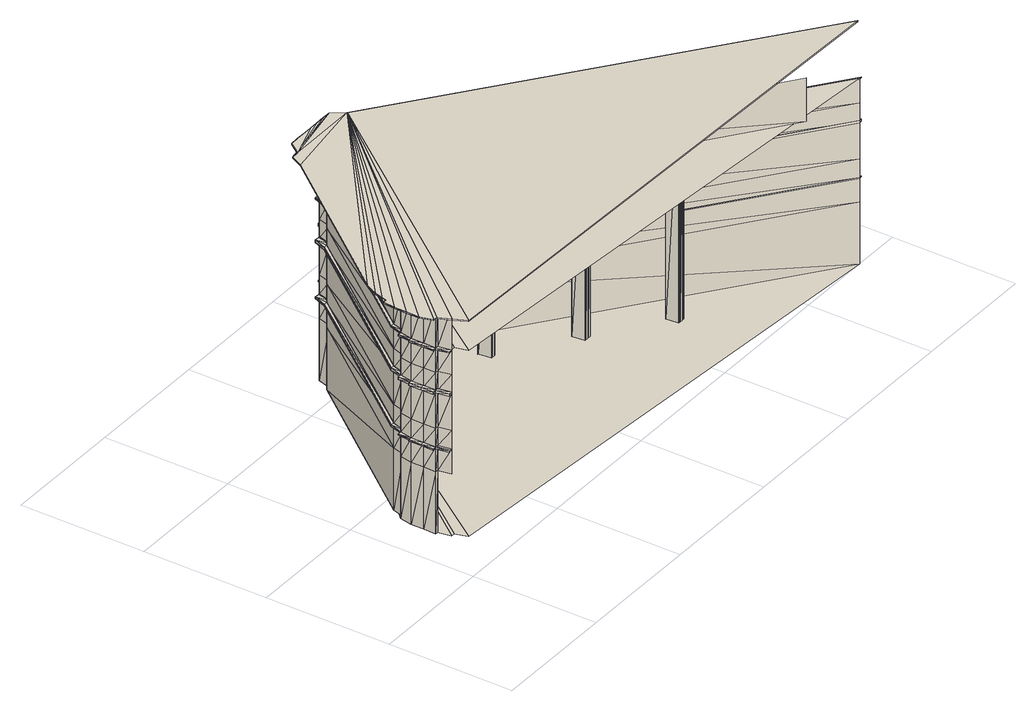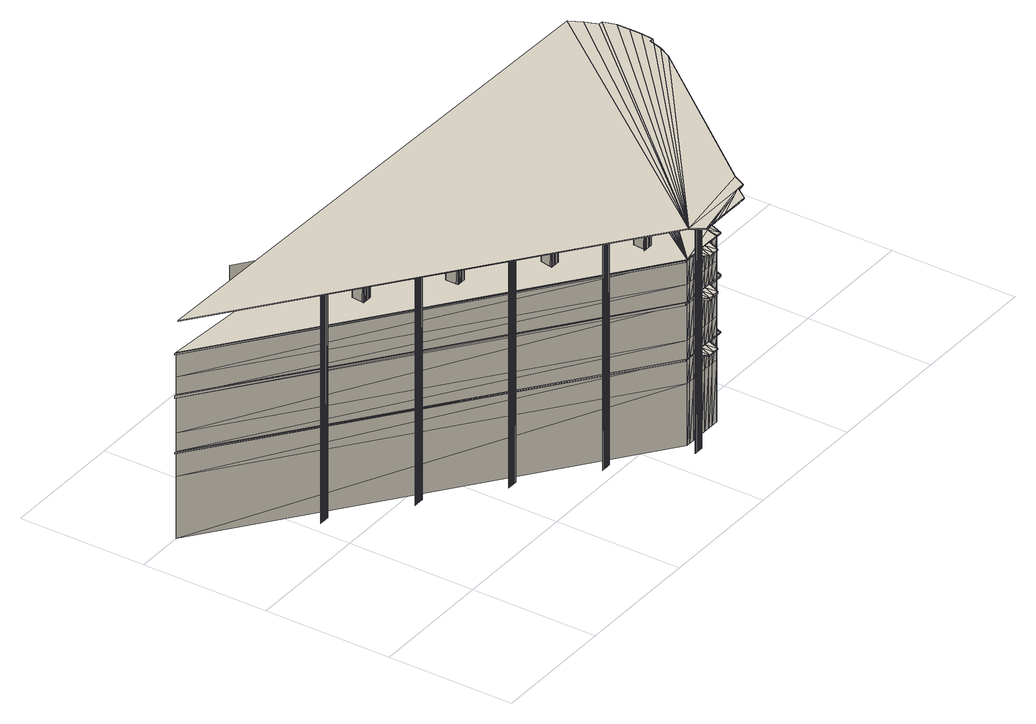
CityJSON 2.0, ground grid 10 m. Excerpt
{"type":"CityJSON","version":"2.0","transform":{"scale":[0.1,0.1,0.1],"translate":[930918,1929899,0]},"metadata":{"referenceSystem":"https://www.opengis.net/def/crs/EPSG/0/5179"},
"CityObjects":{
"building1":{"type":"Building","geometry":[{"type":"MultiSurface","lod":"3","boundaries":[[[0,1,2]],[[3,2,1]],[[4,5,0]],[[1,0,5]],[[6,7,4]],[[5,4,7]],[[8,9,6]],[[7,6,9]],[[10,11,8]],[[9,8,11]],[[12,13,14]],[[15,14,13]],[[16,17,18]],[[19,18,17]],[[20,21,22]],[[23,22,21]],[[24,25,15]],[[26,27,19]],[[28,29,23]],[[14,15,25]],[[18,19,27]],[[22,23,29]],[[30,31,12]],[[13,12,31]],[[32,33,16]],[[17,16,33]],[[34,35,20]],[[21,20,35]],[[13,36,15]],[[17,37,19]],[[21,38,23]],[[14,39,12]],[[18,40,16]],[[22,41,20]],[[15,42,24]],[[27,43,18]],[[19,44,26]],[[29,45,22]],[[23,46,28]],[[12,47,30]],[[31,48,13]],[[16,49,32]],[[33,50,17]],[[20,51,34]],[[35,52,21]],[[47,12,39]],[[42,15,36]],[[49,16,40]],[[44,19,37]],[[51,20,41]],[[46,23,38]],[[53,24,42]],[[40,18,43]],[[54,26,44]],[[41,22,45]],[[55,28,46]],[[56,30,47]],[[36,13,48]],[[57,32,49]],[[37,17,50]],[[58,34,51]],[[38,21,52]],[[59,60,61]],[[62,61,60]],[[36,47,42]],[[39,42,47]],[[47,59,39]],[[61,39,59]],[[63,47,64]],[[39,64,47]],[[37,49,44]],[[40,44,49]],[[65,63,66]],[[64,66,63]],[[67,65,68]],[[66,68,65]],[[38,51,46]],[[41,46,51]],[[51,67,41]],[[68,41,67]],[[69,51,70]],[[41,70,51]],[[39,61,71]],[[72,71,61]],[[64,39,73]],[[71,73,39]],[[44,40,54]],[[43,54,40]],[[66,64,74]],[[73,74,64]],[[68,66,75]],[[74,75,66]],[[46,41,55]],[[45,55,41]],[[41,68,45]],[[75,45,68]],[[70,41,76]],[[45,76,41]],[[77,78,59]],[[60,59,78]],[[48,56,36]],[[47,36,56]],[[56,77,47]],[[59,47,77]],[[79,56,63]],[[47,63,56]],[[50,57,37]],[[49,37,57]],[[80,79,65]],[[63,65,79]],[[81,80,67]],[[65,67,80]],[[52,58,38]],[[51,38,58]],[[58,81,51]],[[67,51,81]],[[82,58,69]],[[51,69,58]],[[83,84,30]],[[31,30,84]],[[85,86,32]],[[33,32,86]],[[87,88,34]],[[35,34,88]],[[30,56,83]],[[84,89,31]],[[32,57,85]],[[86,90,33]],[[34,58,87]],[[88,91,35]],[[92,93,10]],[[11,10,93]],[[84,83,94]],[[86,85,95]],[[88,87,96]],[[97,94,83]],[[98,95,85]],[[99,96,87]],[[100,83,56]],[[48,31,89]],[[101,85,57]],[[50,33,90]],[[102,87,58]],[[52,35,91]],[[94,89,84]],[[95,90,86]],[[96,91,88]],[[83,100,97]],[[85,101,98]],[[87,102,99]],[[103,104,77]],[[78,77,104]],[[89,100,48]],[[56,48,100]],[[100,103,56]],[[77,56,103]],[[105,100,79]],[[56,79,100]],[[90,101,50]],[[57,50,101]],[[106,105,80]],[[79,80,105]],[[107,106,81]],[[80,81,106]],[[91,102,52]],[[58,52,102]],[[102,107,58]],[[81,58,107]],[[108,102,82]],[[58,82,102]],[[109,110,97]],[[94,97,110]],[[111,112,98]],[[95,98,112]],[[113,114,99]],[[96,99,114]],[[97,100,109]],[[98,101,111]],[[99,102,113]],[[110,115,94]],[[112,116,95]],[[114,117,96]],[[118,109,100]],[[119,111,101]],[[120,113,102]],[[89,94,115]],[[90,95,116]],[[91,96,117]],[[121,122,103]],[[104,103,122]],[[115,118,89]],[[100,89,118]],[[118,121,100]],[[103,100,121]],[[123,118,105]],[[100,105,118]],[[116,119,90]],[[101,90,119]],[[124,123,106]],[[105,106,123]],[[125,124,107]],[[106,107,124]],[[117,120,91]],[[102,91,120]],[[120,125,102]],[[107,102,125]],[[126,120,108]],[[102,108,120]],[[118,115,109]],[[119,116,111]],[[120,117,113]],[[110,109,115]],[[112,111,116]],[[114,113,117]],[[115,127,110]],[[116,128,112]],[[117,129,114]],[[130,131,121]],[[122,121,131]],[[127,132,115]],[[118,115,132]],[[132,130,118]],[[121,118,130]],[[133,132,123]],[[118,123,132]],[[128,134,116]],[[119,116,134]],[[135,133,124]],[[123,124,133]],[[136,135,125]],[[124,125,135]],[[129,137,117]],[[120,117,137]],[[137,136,120]],[[125,120,136]],[[138,137,126]],[[120,126,137]],[[139,140,118]],[[115,118,140]],[[141,142,119]],[[116,119,142]],[[143,144,120]],[[117,120,144]],[[118,132,139]],[[119,134,141]],[[120,137,143]],[[140,145,115]],[[142,146,116]],[[144,147,117]],[[148,139,132]],[[127,115,145]],[[149,141,134]],[[128,116,146]],[[150,143,137]],[[129,117,147]],[[151,152,130]],[[145,148,127]],[[148,151,132]],[[153,148,133]],[[146,149,128]],[[154,153,135]],[[155,154,136]],[[147,150,129]],[[150,155,137]],[[156,150,138]],[[131,130,152]],[[132,127,148]],[[130,132,151]],[[132,133,148]],[[134,128,149]],[[133,135,153]],[[135,136,154]],[[137,129,150]],[[136,137,155]],[[137,138,150]],[[3,157,158]],[[1,157,3]],[[158,157,159]],[[159,157,160]],[[5,157,1]],[[160,157,161]],[[7,157,5]],[[9,157,7]],[[11,157,9]],[[78,162,60]],[[62,162,163]],[[60,162,62]],[[163,162,164]],[[164,162,165]],[[104,162,78]],[[93,157,11]],[[122,162,104]],[[131,162,122]],[[152,162,131]],[[166,167,156]],[[150,156,167]],[[168,169,92]],[[93,92,169]],[[170,171,139]],[[140,139,171]],[[172,173,141]],[[142,141,173]],[[174,175,143]],[[144,143,175]],[[139,148,170]],[[141,149,172]],[[143,150,174]],[[171,176,140]],[[173,177,142]],[[175,178,144]],[[179,170,148]],[[145,140,176]],[[180,172,149]],[[146,142,177]],[[181,174,150]],[[147,144,178]],[[182,183,151]],[[152,151,183]],[[176,179,145]],[[148,145,179]],[[179,182,148]],[[151,148,182]],[[184,179,153]],[[148,153,179]],[[177,180,146]],[[149,146,180]],[[185,184,154]],[[153,154,184]],[[186,185,155]],[[154,155,185]],[[178,181,147]],[[150,147,181]],[[181,186,150]],[[155,150,186]],[[169,157,93]],[[2,187,188]],[[187,189,188]],[[0,2,188]],[[183,162,152]],[[189,190,188]],[[4,0,188]],[[51,41,191]],[[190,192,188]],[[41,45,191]],[[58,51,191]],[[45,193,191]],[[193,194,191]],[[6,4,188]],[[102,58,191]],[[8,6,188]],[[120,102,191]],[[10,8,188]],[[137,120,191]],[[150,137,191]],[[92,10,188]],[[195,196,166]],[[167,166,196]],[[197,198,195]],[[196,195,198]],[[199,200,197]],[[198,197,200]],[[201,202,199]],[[200,199,202]],[[203,204,201]],[[202,201,204]],[[181,150,191]],[[168,92,188]],[[205,206,168]],[[169,168,206]],[[207,208,203]],[[204,203,208]],[[209,210,205]],[[206,205,210]],[[211,212,207]],[[208,207,212]],[[213,214,171]],[[215,216,173]],[[217,218,175]],[[219,213,170]],[[171,170,213]],[[220,215,172]],[[173,172,215]],[[221,217,174]],[[175,174,217]],[[176,171,214]],[[177,173,216]],[[178,175,218]],[[170,179,219]],[[172,180,220]],[[174,181,221]],[[222,223,182]],[[214,224,176]],[[224,222,179]],[[225,224,184]],[[216,226,177]],[[227,225,185]],[[228,227,186]],[[218,229,178]],[[229,228,181]],[[183,182,223]],[[179,176,224]],[[182,179,222]],[[179,184,224]],[[180,177,226]],[[184,185,225]],[[185,186,227]],[[181,178,229]],[[186,181,228]],[[224,219,179]],[[226,220,180]],[[229,221,181]],[[157,230,161]],[[162,231,165]],[[232,233,211]],[[212,211,233]],[[234,235,224]],[[236,237,226]],[[238,239,229]],[[219,224,235]],[[220,226,237]],[[221,229,239]],[[240,241,222]],[[223,222,241]],[[242,234,214]],[[224,214,234]],[[234,240,224]],[[222,224,240]],[[243,234,225]],[[224,225,234]],[[244,236,216]],[[226,216,236]],[[245,243,227]],[[225,227,243]],[[246,245,228]],[[227,228,245]],[[247,238,218]],[[229,218,238]],[[238,246,229]],[[228,229,246]],[[235,248,219]],[[213,219,248]],[[237,249,220]],[[215,220,249]],[[239,250,221]],[[217,221,250]],[[251,252,209]],[[210,209,252]],[[214,213,242]],[[216,215,244]],[[218,217,247]],[[248,242,213]],[[249,244,215]],[[250,247,217]],[[206,157,169]],[[253,254,232]],[[233,232,254]],[[255,256,235]],[[248,235,256]],[[257,258,237]],[[249,237,258]],[[259,260,239]],[[250,239,260]],[[235,234,255]],[[237,236,257]],[[239,238,259]],[[256,261,248]],[[258,262,249]],[[260,263,250]],[[264,255,234]],[[265,257,236]],[[266,259,238]],[[242,248,261]],[[244,249,262]],[[247,250,263]],[[267,268,240]],[[241,240,268]],[[261,264,242]],[[234,242,264]],[[264,267,234]],[[240,234,267]],[[269,264,243]],[[234,243,264]],[[262,265,244]],[[236,244,265]],[[270,269,245]],[[243,245,269]],[[271,270,246]],[[245,246,270]],[[263,266,247]],[[238,247,266]],[[266,271,238]],[[246,238,271]],[[223,162,183]],[[210,272,206]],[[252,273,210]],[[274,275,253]],[[254,253,275]],[[241,276,223]],[[277,278,255]],[[256,255,278]],[[279,280,257]],[[258,257,280]],[[281,282,259]],[[260,259,282]],[[283,284,251]],[[252,251,284]],[[278,285,256]],[[280,286,258]],[[282,287,260]],[[255,264,277]],[[257,265,279]],[[259,266,281]],[[261,256,285]],[[262,258,286]],[[263,260,287]],[[288,277,264]],[[289,279,265]],[[290,281,266]],[[291,292,267]],[[268,267,292]],[[285,288,261]],[[264,261,288]],[[288,291,264]],[[267,264,291]],[[293,288,269]],[[264,269,288]],[[286,289,262]],[[265,262,289]],[[294,293,270]],[[269,270,293]],[[295,294,271]],[[270,271,294]],[[287,290,263]],[[266,263,290]],[[290,295,266]],[[271,266,295]],[[268,276,241]],[[284,273,252]],[[273,296,210]],[[251,209,297]],[[285,278,298]],[[286,280,299]],[[287,282,300]],[[301,302,291]],[[292,291,302]],[[298,303,285]],[[288,285,303]],[[303,301,288]],[[291,288,301]],[[304,303,293]],[[288,293,303]],[[299,305,286]],[[289,286,305]],[[306,304,294]],[[293,294,304]],[[307,306,295]],[[294,295,306]],[[300,308,287]],[[290,287,308]],[[308,307,290]],[[295,290,307]],[[309,298,278]],[[310,299,280]],[[311,300,282]],[[303,312,288]],[[305,313,289]],[[308,314,290]],[[312,309,277]],[[278,277,309]],[[313,310,279]],[[280,279,310]],[[314,311,281]],[[282,281,311]],[[277,288,312]],[[279,289,313]],[[281,290,314]],[[302,315,292]],[[284,283,316]],[[317,316,283]],[[292,276,268]],[[229,181,191]],[[276,162,223]],[[296,318,210]],[[238,229,319]],[[315,320,292]],[[308,290,321]],[[316,273,284]],[[283,251,297]],[[322,315,301]],[[302,301,315]],[[323,324,298]],[[303,298,324]],[[324,322,303]],[[301,303,322]],[[325,324,304]],[[303,304,324]],[[326,327,299]],[[305,299,327]],[[328,325,306]],[[304,306,325]],[[329,328,307]],[[306,307,328]],[[330,321,300]],[[308,300,321]],[[321,329,308]],[[307,308,329]],[[298,309,323]],[[299,310,326]],[[300,311,330]],[[205,168,188]],[[320,331,292]],[[324,332,303]],[[327,333,305]],[[321,334,308]],[[266,238,319]],[[272,157,206]],[[321,290,335]],[[336,323,309]],[[337,326,310]],[[338,330,311]],[[318,272,210]],[[312,303,332]],[[313,305,333]],[[314,308,334]],[[209,205,339]],[[332,336,312]],[[309,312,336]],[[333,337,313]],[[310,313,337]],[[334,338,314]],[[311,314,338]],[[317,283,297]],[[331,276,292]],[[290,266,319]],[[340,320,322]],[[341,342,323]],[[342,340,324]],[[343,342,325]],[[344,345,326]],[[346,343,328]],[[347,346,329]],[[348,335,330]],[[335,347,321]],[[315,322,320]],[[324,323,342]],[[322,324,340]],[[324,325,342]],[[327,326,345]],[[325,328,343]],[[328,329,346]],[[321,330,335]],[[329,321,347]],[[297,209,349]],[[297,273,317]],[[316,317,273]],[[323,336,341]],[[326,337,344]],[[330,338,348]],[[342,350,324]],[[345,351,327]],[[335,352,321]],[[335,290,353]],[[354,341,336]],[[355,344,337]],[[356,348,338]],[[332,324,350]],[[333,327,351]],[[334,321,352]],[[350,354,332]],[[336,332,354]],[[351,355,333]],[[337,333,355]],[[352,356,334]],[[338,334,356]],[[319,229,191]],[[357,331,340]],[[320,340,331]],[[358,359,341]],[[342,341,359]],[[359,357,342]],[[340,342,357]],[[360,359,343]],[[342,343,359]],[[361,362,344]],[[345,344,362]],[[363,360,346]],[[343,346,360]],[[364,363,347]],[[346,347,363]],[[365,353,348]],[[335,348,353]],[[353,364,335]],[[347,335,364]],[[359,366,342]],[[362,367,345]],[[353,368,335]],[[353,290,319]],[[369,370,371]],[[372,371,370]],[[369,370,373]],[[374,373,370]],[[373,374,369]],[[370,369,374]],[[341,354,358]],[[344,355,361]],[[348,356,365]],[[371,372,375]],[[376,375,372]],[[350,342,366]],[[351,345,367]],[[352,335,368]],[[349,209,377]],[[369,378,373]],[[375,378,371]],[[371,378,369]],[[374,370,379]],[[369,373,380]],[[380,379,369]],[[370,369,379]],[[372,370,381]],[[370,374,381]],[[381,374,379]],[[373,378,380]],[[382,358,354]],[[383,361,355]],[[384,365,356]],[[376,372,381]],[[366,382,350]],[[354,350,382]],[[367,383,351]],[[355,351,383]],[[368,384,352]],[[356,352,384]],[[375,376,385]],[[386,385,376]],[[385,378,375]],[[378,381,380]],[[379,380,381]],[[386,376,381]],[[349,296,297]],[[273,297,296]],[[387,378,385]],[[388,386,381]],[[389,390,378]],[[381,378,390]],[[390,391,381]],[[392,276,357]],[[331,357,276]],[[393,394,358]],[[359,358,394]],[[394,392,359]],[[357,359,392]],[[395,394,360]],[[359,360,394]],[[396,397,361]],[[362,361,397]],[[398,395,363]],[[360,363,395]],[[399,398,364]],[[363,364,398]],[[400,319,365]],[[353,365,319]],[[319,399,353]],[[364,353,399]],[[394,401,359]],[[358,382,393]],[[397,402,362]],[[361,383,396]],[[319,403,353]],[[365,384,400]],[[391,388,381]],[[385,386,387]],[[388,387,386]],[[389,378,404]],[[388,405,381]],[[366,359,401]],[[406,393,382]],[[367,362,402]],[[407,396,383]],[[368,353,403]],[[408,400,384]],[[404,391,389]],[[390,389,391]],[[401,406,366]],[[382,366,406]],[[402,407,367]],[[383,367,407]],[[403,408,368]],[[384,368,408]],[[404,378,387]],[[409,378,387]],[[387,388,404]],[[391,404,388]],[[377,209,339]],[[387,388,409]],[[405,409,388]],[[409,405,387]],[[388,387,405]],[[410,162,392]],[[276,392,162]],[[411,412,393]],[[394,393,412]],[[412,410,394]],[[392,394,410]],[[413,412,395]],[[394,395,412]],[[414,415,396]],[[397,396,415]],[[416,413,398]],[[395,398,413]],[[417,416,399]],[[398,399,416]],[[418,191,400]],[[319,400,191]],[[191,417,319]],[[399,319,417]],[[339,205,188]],[[393,406,411]],[[396,407,414]],[[400,408,418]],[[412,419,394]],[[415,420,397]],[[191,421,319]],[[422,411,406]],[[423,414,407]],[[424,418,408]],[[401,394,419]],[[402,397,420]],[[403,319,421]],[[419,422,401]],[[420,423,402]],[[421,424,403]],[[406,401,422]],[[407,402,423]],[[408,403,424]],[[425,426,427]],[[428,427,426]],[[426,425,429]],[[296,349,318]],[[430,429,425]],[[377,318,349]],[[427,428,430]],[[429,430,428]],[[429,431,426]],[[431,432,426]],[[426,433,428]],[[430,429,434]],[[430,425,435]],[[436,434,429]],[[435,431,430]],[[429,430,431]],[[432,437,426]],[[428,433,429]],[[435,425,438]],[[437,433,426]],[[434,436,438]],[[432,438,436]],[[429,433,436]],[[425,427,439]],[[438,432,435]],[[431,435,432]],[[438,425,440]],[[427,430,439]],[[436,433,432]],[[430,434,439]],[[440,425,439]],[[432,438,437]],[[438,432,440]],[[434,438,439]],[[440,437,438]],[[437,440,432]],[[432,433,437]],[[439,438,440]],[[440,437,439]],[[437,440,433]],[[433,439,437]],[[439,433,440]],[[339,272,377]],[[318,377,272]],[[188,157,339]],[[272,339,157]],[[441,442,443]],[[444,443,442]],[[445,446,441]],[[442,441,446]],[[443,447,441]],[[445,446,448]],[[449,448,446]],[[448,449,445]],[[446,445,449]],[[450,451,444]],[[443,444,451]],[[441,447,445]],[[445,447,448]],[[451,447,443]],[[444,442,452]],[[442,446,452]],[[453,454,445]],[[446,445,454]],[[446,449,452]],[[450,444,452]],[[451,450,455]],[[456,455,450]],[[445,447,453]],[[455,447,451]],[[452,446,454]],[[456,450,452]],[[454,453,452]],[[447,452,453]],[[457,447,455]],[[458,459,447]],[[452,447,459]],[[460,456,452]],[[459,461,452]],[[455,456,457]],[[460,457,456]],[[461,460,452]],[[458,447,462]],[[462,461,458]],[[459,458,461]],[[462,447,457]],[[457,460,462]],[[461,462,460]],[[463,464,465]],[[466,465,464]],[[465,466,463]],[[464,463,466]],[[466,464,467]],[[463,465,468]],[[463,469,465]],[[468,467,463]],[[464,463,467]],[[463,464,468]],[[467,468,464]],[[470,466,467]],[[468,469,463]],[[465,469,468]],[[464,466,470]],[[468,467,471]],[[472,471,467]],[[467,464,470]],[[471,469,468]],[[469,470,468]],[[467,468,470]],[[472,467,470]],[[473,469,471]],[[471,472,473]],[[474,473,472]],[[474,472,470]],[[473,474,469]],[[470,469,474]],[[474,475,470]],[[476,469,473]],[[476,475,473]],[[474,473,475]],[[473,474,476]],[[475,476,474]],[[475,477,470]],[[478,469,476]],[[476,475,478]],[[477,478,475]],[[478,477,476]],[[475,476,477]],[[191,194,479]],[[480,481,274]],[[275,274,481]],[[188,192,482]],[[483,484,485]],[[486,485,484]],[[487,488,483]],[[484,483,488]],[[484,489,486]],[[488,489,484]],[[485,486,490]],[[491,490,486]],[[483,485,492]],[[486,489,491]],[[487,483,492]],[[493,494,487]],[[488,487,494]],[[494,489,488]],[[490,491,495]],[[485,490,492]],[[496,495,491]],[[493,487,492]],[[489,497,491]],[[492,489,493]],[[494,493,489]],[[495,496,498]],[[499,498,496]],[[500,490,495]],[[491,501,496]],[[497,502,491]],[[492,490,503]],[[501,499,496]],[[498,500,495]],[[502,501,491]],[[489,492,497]],[[503,497,492]],[[503,490,504]],[[504,490,500]],[[498,499,500]],[[501,500,499]],[[504,502,503]],[[497,503,502]],[[500,501,504]],[[502,504,501]],[[505,506,507]],[[508,507,506]],[[506,505,509]],[[510,509,505]],[[505,507,510]],[[509,511,506]],[[508,506,509]],[[509,510,508]],[[507,508,510]],[[512,505,510]],[[510,509,512]],[[509,510,511]],[[511,512,509]],[[512,511,510]],[[511,512,513]],[[514,513,512]],[[515,514,512]],[[516,515,511]],[[512,511,515]],[[516,511,513]],[[517,516,513]],[[518,517,514]],[[518,514,515]],[[513,514,517]],[[517,519,513]],[[515,516,518]],[[517,518,516]],[[520,514,518]],[[519,521,513]],[[517,518,519]],[[520,519,518]],[[519,520,517]],[[518,517,520]],[[522,514,520]],[[519,520,521]],[[520,519,522]],[[522,521,520]],[[521,522,519]],[[523,231,410]],[[162,410,231]],[[524,525,411]],[[412,411,525]],[[525,523,412]],[[410,412,523]],[[526,525,413]],[[412,413,525]],[[527,528,414]],[[415,414,528]],[[529,526,416]],[[413,416,526]],[[530,529,417]],[[416,417,529]],[[531,479,418]],[[191,418,479]],[[479,530,191]],[[417,191,530]],[[525,532,412]],[[528,533,415]],[[479,534,191]],[[411,422,524]],[[414,423,527]],[[418,424,531]],[[535,536,537]],[[538,537,536]],[[539,540,535]],[[536,535,540]],[[419,412,532]],[[541,524,422]],[[420,415,533]],[[542,527,423]],[[421,191,534]],[[543,531,424]],[[537,538,544]],[[545,544,538]],[[422,419,541]],[[423,420,542]],[[424,421,543]],[[532,541,419]],[[533,542,420]],[[534,543,421]],[[536,546,538]],[[540,546,536]],[[547,548,539]],[[540,539,548]],[[538,546,545]],[[544,545,549]],[[550,549,545]],[[535,537,551]],[[548,546,540]],[[539,535,551]],[[552,553,547]],[[548,547,553]],[[537,544,551]],[[545,546,550]],[[553,546,548]],[[547,539,551]],[[549,550,554]],[[555,554,550]],[[544,549,551]],[[552,547,551]],[[551,546,552]],[[553,552,546]],[[550,546,555]],[[549,554,551]],[[554,555,556]],[[557,556,555]],[[555,546,557]],[[554,556,551]],[[546,551,558]],[[559,558,551]],[[556,560,551]],[[546,558,561]],[[559,551,562]],[[558,559,561]],[[556,557,560]],[[563,560,557]],[[557,546,563]],[[562,561,559]],[[563,546,561]],[[551,560,562]],[[560,563,562]],[[561,562,563]],[[564,565,566]],[[567,566,565]],[[566,567,568]],[[569,568,567]],[[568,569,564]],[[565,564,569]],[[568,570,566]],[[566,570,564]],[[568,569,571]],[[572,571,569]],[[564,570,568]],[[567,565,573]],[[569,568,574]],[[569,567,573]],[[571,570,568]],[[575,574,568]],[[565,569,573]],[[572,569,573]],[[568,570,575]],[[571,572,570]],[[569,574,573]],[[482,230,188]],[[157,188,230]],[[573,570,572]],[[570,573,575]],[[574,575,573]],[[570,573,576]],[[577,576,573]],[[578,579,570]],[[573,570,579]],[[579,580,573]],[[573,580,577]],[[581,570,576]],[[576,577,578]],[[579,578,577]],[[580,579,577]],[[578,581,576]],[[578,570,581]],[[578,579,581]],[[580,581,579]],[[581,580,578]],[[579,578,580]],[[582,583,584]],[[585,584,583]],[[584,585,582]],[[583,582,585]],[[583,586,585]],[[582,584,587]],[[587,586,582]],[[583,582,586]],[[582,583,587]],[[586,587,583]],[[587,586,588]],[[589,588,586]],[[590,591,587]],[[586,587,591]],[[586,591,589]],[[587,588,590]],[[591,592,589]],[[588,589,593]],[[592,593,589]],[[592,594,589]],[[590,588,593]],[[593,592,590]],[[591,590,592]],[[594,595,589]],[[593,588,596]],[[589,595,592]],[[597,588,593]],[[593,592,596]],[[594,596,592]],[[596,594,593]],[[592,593,594]],[[595,594,592]],[[596,597,593]],[[596,588,597]],[[596,594,597]],[[595,597,594]],[[597,595,596]],[[594,596,595]]]}]}
},
"vertices":[
[9,60,186],[9,60,185],[9,50,186],[9,50,185],[9,70,186],[9,70,185],[10,80,186],[10,80,185],[13,80,186],[13,80,185],[16,90,186],[16,90,185],[26,50,70],[26,50,69],[28,50,70],[28,50,69],[26,50,116],[26,50,114],[28,50,116],[28,50,114],[26,50,150],[26,50,149],[28,50,150],[28,50,149],[30,40,69],[30,40,70],[30,40,114],[30,40,116],[30,40,149],[30,40,150],[26,60,70],[26,60,69],[26,60,116],[26,60,114],[26,60,150],[26,60,149],[29,50,69],[29,50,114],[29,50,149],[31,50,70],[31,50,116],[31,50,150],[31,50,69],[33,40,116],[31,50,114],[33,40,150],[31,50,149],[29,50,70],[29,60,69],[29,50,116],[29,60,114],[29,50,150],[29,60,149],[33,40,69],[33,40,114],[33,40,149],[29,60,70],[29,60,116],[29,60,150],[29,50,50],[29,50,0],[31,50,50],[31,50,0],[29,50,85],[31,50,85],[29,50,115],[31,50,115],[29,50,130],[31,50,130],[29,50,185],[31,50,185],[33,40,70],[33,40,50],[33,40,85],[33,40,115],[33,40,130],[33,40,185],[29,60,50],[29,60,0],[29,60,85],[29,60,115],[29,60,130],[29,60,185],[26,70,70],[26,70,69],[26,70,116],[26,70,114],[26,70,150],[26,70,149],[29,70,69],[29,70,114],[29,70,149],[21,100,186],[21,100,185],[27,70,69],[27,70,114],[27,70,149],[27,70,70],[27,70,116],[27,70,150],[29,70,70],[29,70,116],[29,70,150],[29,70,50],[29,70,0],[29,70,85],[29,70,115],[29,70,130],[29,70,185],[28,80,70],[28,80,69],[28,80,116],[28,80,114],[28,80,150],[28,80,149],[31,80,69],[31,80,114],[31,80,149],[31,80,70],[31,80,116],[31,80,150],[31,80,50],[31,80,0],[31,80,85],[31,80,115],[31,80,130],[31,80,185],[34,80,69],[34,80,114],[34,80,149],[34,80,50],[34,80,0],[34,80,70],[34,80,85],[34,80,116],[34,80,115],[34,80,130],[34,80,150],[34,80,185],[34,90,70],[34,90,69],[34,90,116],[34,90,114],[34,90,150],[34,90,149],[37,90,69],[37,90,114],[37,90,149],[37,90,70],[37,90,116],[37,90,150],[37,90,50],[37,90,0],[37,90,85],[37,90,115],[37,90,130],[37,90,185],[187,230,185],[12,40,185],[15,40,185],[19,30,185],[24,20,185],[174,220,0],[33,40,0],[36,40,0],[39,30,0],[103,170,185],[103,170,150],[117,220,186],[117,220,185],[130,210,70],[130,210,69],[130,210,116],[130,210,114],[130,210,150],[130,210,149],[133,210,69],[133,210,114],[133,210,149],[133,210,70],[133,210,116],[133,210,150],[133,210,50],[133,210,0],[133,210,85],[133,210,115],[133,210,130],[12,40,186],[187,230,186],[15,40,186],[19,30,186],[174,220,150],[24,20,186],[36,40,150],[39,30,150],[107,180,185],[107,180,150],[112,180,185],[112,180,150],[118,180,185],[118,180,150],[123,190,185],[123,190,150],[129,190,185],[129,190,150],[122,230,186],[122,230,185],[135,190,185],[135,190,150],[128,230,186],[128,230,185],[141,190,185],[141,190,150],[134,220,69],[136,210,69],[134,220,114],[136,210,114],[134,220,149],[136,210,149],[134,220,70],[134,220,116],[134,220,150],[136,210,50],[136,210,0],[136,210,70],[136,210,85],[136,210,116],[136,210,115],[136,210,130],[136,210,150],[473,10,185],[461,0,0],[147,180,185],[147,180,150],[139,220,70],[138,220,70],[139,220,116],[138,220,116],[139,220,150],[138,220,150],[139,220,50],[139,220,0],[139,220,69],[139,220,85],[139,220,114],[139,220,115],[139,220,130],[139,220,149],[138,220,69],[138,220,114],[138,220,149],[135,240,186],[135,240,185],[153,180,185],[153,180,150],[142,220,70],[142,220,69],[142,220,116],[142,220,114],[142,220,150],[142,220,149],[144,220,69],[144,220,114],[144,220,149],[144,220,70],[144,220,116],[144,220,150],[144,220,50],[144,220,0],[144,220,85],[144,220,115],[144,220,130],[180,240,185],[158,240,185],[158,180,185],[158,180,150],[171,220,0],[147,220,70],[147,220,69],[147,220,116],[147,220,114],[147,220,150],[147,220,149],[142,240,186],[142,240,185],[148,220,69],[148,220,114],[148,220,149],[148,220,70],[148,220,116],[148,220,150],[148,220,50],[148,220,0],[148,220,85],[148,220,115],[148,220,130],[165,240,185],[158,240,186],[153,220,69],[153,220,114],[153,220,149],[153,220,50],[153,220,0],[153,220,70],[153,220,85],[153,220,116],[153,220,115],[153,220,130],[153,220,150],[152,230,69],[152,230,114],[152,230,149],[152,230,70],[152,230,116],[152,230,150],[157,220,0],[149,240,185],[149,240,186],[173,240,185],[171,220,150],[161,220,0],[157,220,150],[157,220,50],[157,220,69],[157,220,70],[157,220,85],[157,220,114],[157,220,116],[157,220,115],[157,220,130],[157,220,149],[166,220,0],[157,230,70],[157,230,116],[157,230,150],[161,220,150],[157,230,69],[157,230,114],[157,230,149],[180,240,186],[161,220,50],[161,220,69],[161,220,70],[161,220,85],[161,220,114],[161,220,116],[161,220,115],[161,220,130],[161,220,149],[165,240,186],[162,230,70],[162,230,116],[162,230,150],[166,220,150],[162,230,69],[162,230,114],[162,230,149],[166,220,50],[166,220,69],[166,220,70],[166,220,85],[166,220,114],[166,220,116],[166,220,115],[166,220,130],[166,220,149],[167,220,70],[167,220,116],[167,220,150],[174,190,185],[174,190,0],[176,180,185],[176,180,0],[173,190,185],[173,190,0],[178,180,185],[178,180,0],[173,240,186],[176,190,185],[175,190,0],[175,190,185],[176,190,0],[167,220,69],[167,220,114],[167,220,149],[179,180,185],[179,180,0],[180,190,185],[180,190,0],[178,190,185],[178,190,0],[179,190,0],[171,220,50],[171,220,69],[171,220,70],[171,220,85],[171,220,114],[171,220,116],[171,220,115],[171,220,130],[171,220,149],[172,220,70],[172,220,116],[172,220,150],[179,190,185],[181,190,0],[172,220,69],[172,220,114],[172,220,149],[181,190,185],[174,220,50],[174,220,69],[174,220,70],[174,220,85],[174,220,114],[174,220,116],[174,220,115],[174,220,130],[174,220,149],[176,220,70],[176,220,116],[176,220,150],[176,220,69],[176,220,114],[176,220,149],[171,230,185],[171,230,0],[172,230,185],[172,230,0],[173,230,0],[173,230,185],[175,230,0],[176,230,0],[179,230,0],[174,230,185],[175,230,185],[174,230,0],[178,230,0],[176,230,185],[179,230,185],[178,230,185],[227,140,185],[227,140,0],[228,140,185],[228,140,0],[226,150,185],[226,150,0],[229,150,185],[225,150,185],[225,150,0],[230,140,0],[230,140,185],[229,150,0],[228,150,185],[228,150,0],[231,140,185],[231,140,0],[233,150,185],[230,150,185],[230,150,0],[233,150,0],[232,150,0],[232,150,185],[224,190,185],[224,190,0],[223,190,185],[223,190,0],[225,190,0],[225,190,185],[227,190,185],[227,190,0],[226,190,185],[226,190,0],[228,190,185],[228,190,0],[229,190,0],[229,190,185],[231,190,0],[231,190,185],[461,0,150],[397,0,185],[397,0,150],[473,10,186],[280,100,185],[280,100,0],[281,100,185],[281,100,0],[279,110,185],[279,110,0],[282,110,0],[283,100,185],[283,100,0],[282,110,185],[281,110,185],[281,110,0],[284,100,185],[284,100,0],[284,110,0],[286,100,185],[286,100,0],[286,110,185],[286,110,0],[285,110,0],[284,110,185],[285,110,185],[276,150,0],[276,150,185],[277,150,0],[277,150,185],[278,150,185],[278,150,0],[279,150,185],[279,150,0],[280,150,185],[280,150,0],[281,150,0],[281,150,185],[282,150,185],[282,150,0],[283,150,185],[283,150,0],[284,150,185],[284,150,0],[461,0,50],[461,0,69],[461,0,70],[461,0,85],[461,0,114],[461,0,116],[461,0,115],[461,0,130],[461,0,149],[463,0,70],[463,0,116],[463,0,150],[333,60,185],[333,60,0],[334,60,185],[334,60,0],[332,70,185],[332,70,0],[463,0,69],[463,0,114],[463,0,149],[335,60,185],[335,60,0],[336,70,0],[333,70,185],[333,70,0],[337,60,185],[337,60,0],[336,70,185],[334,70,185],[334,70,0],[338,60,185],[338,60,0],[339,60,185],[339,60,0],[337,70,0],[337,70,185],[340,70,185],[339,70,0],[339,70,185],[340,70,0],[330,110,185],[330,110,0],[329,110,185],[329,110,0],[331,110,185],[331,110,0],[334,110,185],[332,110,185],[332,110,0],[334,110,0],[333,110,0],[333,110,185],[335,110,185],[335,110,0],[336,110,185],[336,110,0],[337,110,0],[337,110,185],[384,70,185],[384,70,0],[383,70,185],[383,70,0],[386,70,0],[386,70,185],[387,70,185],[387,70,0],[388,70,185],[388,70,0],[389,70,0],[389,70,185],[390,70,0],[391,70,0],[390,70,185],[391,70,185]
]}
